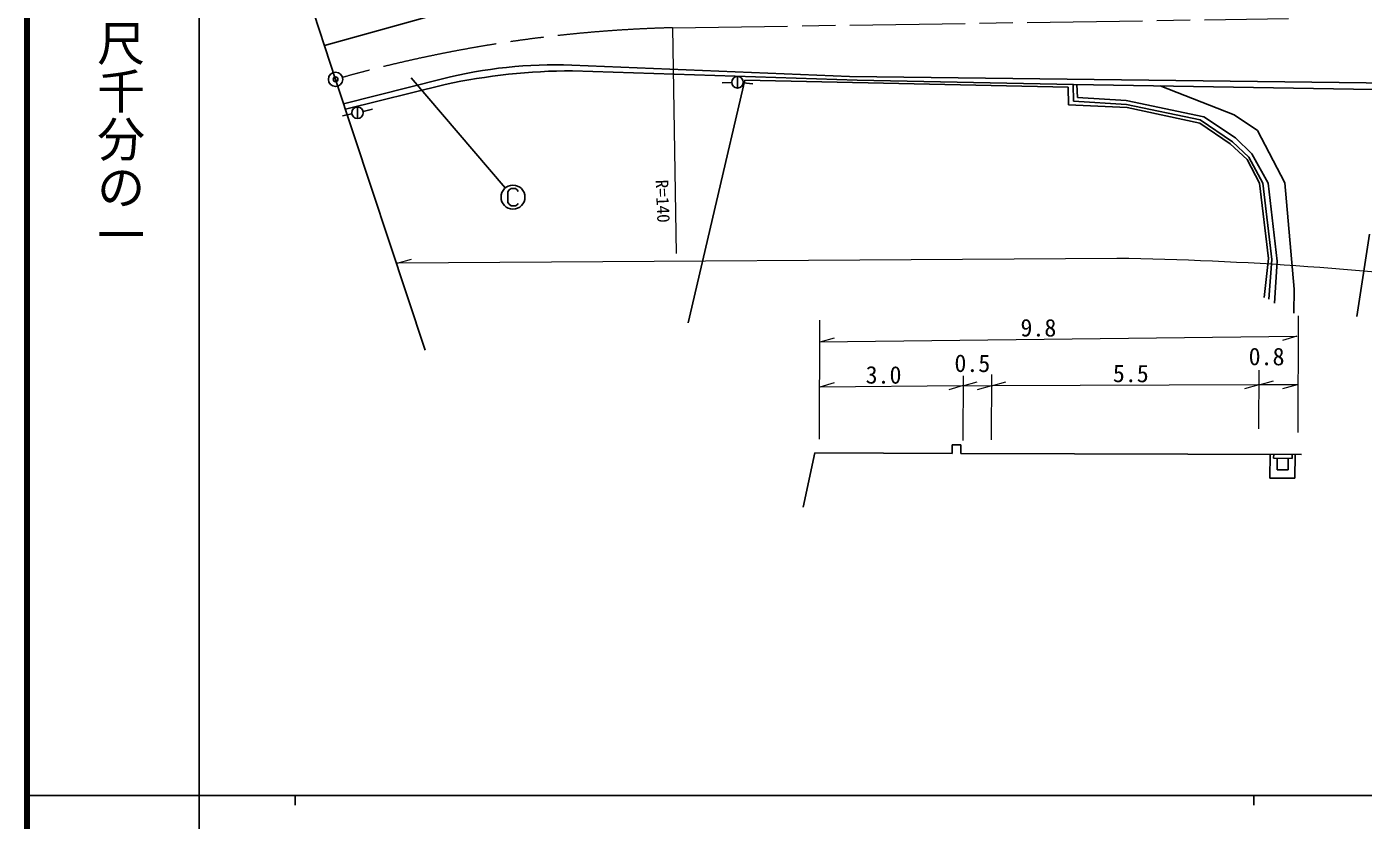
# Model space of a CAD drawing. Units: millimetres, scale not verified. Extents: x 40000 to 680000, y 20000 to 380000.
# Drawn here: x 40000 to 179404, y 202409 to 285210 of the extents above; entities that cross this region are included whole.
import ezdxf
from ezdxf.enums import TextEntityAlignment as Align

# ---------------------------------------------------------------- set-up
doc = ezdxf.new("R2010")
doc.units = ezdxf.units.MM
doc.header["$LTSCALE"] = 1000
doc.header["$PDMODE"] = 32
doc.header["$PDSIZE"] = 500
doc.linetypes.add('CHAIN', pattern=[18.5, 12, -1.5, 3.5, -1.5])
for name, color, linetype, lineweight in [('M-BGD', 7, 'Continuous', 25), ('M-BGD-EXST', 7, 'Continuous', 25), ('M-BMK', 2, 'CHAIN', 13), ('M-BMK-OTRS', 5, 'Continuous', 25), ('M-BMK-SRVR', 3, 'Continuous', 25), ('M-STR-HTXT', 7, 'Continuous', 13), ('M-STR-STRC', 7, 'Continuous', 25), ('M-TTL', 2, 'Continuous', 140), ('M-TTL-BAND', 7, 'Continuous', 25)]:
    doc.layers.add(name, color=color, linetype=linetype, lineweight=lineweight)
doc.layers.add('M-OTRS', color=6, linetype='Continuous')
doc.styles.add('@ＭＳ ゴシック', font='')
doc.styles.add('ＭＳ ゴシック', font='')
doc.styles.get('@ＭＳ ゴシック').set_extended_font_data('@MS Gothic')
doc.styles.get('ＭＳ ゴシック').set_extended_font_data('MS Gothic')

msp = doc.modelspace()

# ---------------------------------------------------------------- linework, layer by layer
at = {"layer": 'M-BGD'}
for p, q in [((125805, 280028), (96850, 281199)), ((96916, 280618), (126601, 279650)), ((73053, 277179), (83358, 279779)), ((73242, 276607), (83639, 279182)), ((114895, 279624), (108987, 254311)), ((113535, 279394), (112536, 279364)), ((114135, 280012), (114135, 278812)), ((114731, 279348), (115726, 279240)), ((148636, 278901), (114895, 279624)), ((209745, 279007), (125805, 280028)), ((126601, 279650), (149192, 279192)), ((148670, 277057), (148636, 278901)), ((149130, 279193), (149186, 277430)), ((149192, 279192), (197150, 278386)), ((149595, 277837), (149538, 279186)), ((149186, 277430), (154708, 277101)), ((154687, 277498), (149595, 277837)), ((162778, 275811), (154687, 277498)), ((73910, 276116), (72931, 275912)), ((74498, 276838), (74498, 275638)), ((75080, 276381), (76051, 276621)), ((154788, 276765), (148670, 277057)), ((154708, 277101), (162391, 275478)), ((162353, 275135), (154788, 276765)), ((165524, 273007), (162353, 275135)), ((162391, 275478), (165759, 273190)), ((166066, 273605), (162778, 275811)), ((167783, 271947), (166066, 273605)), ((167284, 271356), (165524, 273007)), ((165759, 273190), (167481, 271585)), ((169469, 268898), (167783, 271947)), ((168571, 268881), (167284, 271356)), ((167481, 271585), (168916, 268882)), ((169529, 261034), (168571, 268881)), ((168916, 268882), (169868, 260929)), ((170411, 260744), (169469, 268898)), ((169085, 256956), (169529, 261034)), ((169868, 260929), (169542, 256772)), ((170147, 256352), (170411, 260744)), ((136539, 240696), (136542, 241588)), ((136542, 241588), (137424, 241586)), ((137424, 241586), (137422, 240694)), ((120973, 235072), (122215, 240738)), ((122215, 240738), (136539, 240696)), ((137422, 240694), (172962, 240590)), ((169683, 240600), (169675, 238106)), ((170058, 240176), (170059, 240599)), ((172003, 240170), (170058, 240176)), ((170431, 238982), (170434, 240175)), ((171561, 238979), (171564, 240171)), ((172005, 240593), (172003, 240170)), ((172287, 240592), (172280, 238098)), ((171561, 238979), (170431, 238982)), ((169675, 238106), (172280, 238098))]:
    msp.add_line(p, q, dxfattribs=at)
for centre in [(114135, 279412), (74498, 276238)]:
    msp.add_circle(centre, 600, dxfattribs=at)
for centre, radius, start, end in [((95097, 233069), 48162, 87.91406, 104.10693), ((97148, 216382), 64236, 90.20679, 102.14014)]:
    msp.add_arc(centre, radius, start, end, dxfattribs=at)
at = {"layer": 'M-BGD-EXST'}
for p, q in [((80093, 279889), (89915, 268388)), ((90318, 268179), (90168, 267979)), ((90168, 267979), (90168, 266879)), ((90518, 268329), (90318, 268179)), ((90968, 268329), (90518, 268329)), ((91168, 268179), (90968, 268329)), ((91268, 268029), (91168, 268179)), ((90168, 266879), (90318, 266679)), ((90318, 266679), (90518, 266529)), ((90518, 266529), (90968, 266529)), ((90968, 266529), (91168, 266629)), ((91168, 266629), (91268, 266779))]:
    msp.add_line(p, q, dxfattribs=at)
msp.add_circle((90718, 267429), 1250, dxfattribs=at)
at = {"layer": 'M-BMK'}
msp.add_line((107368, 285103), (171605, 286067), dxfattribs=at)
msp.add_arc((111040, 143716), 141435, 91.4873, 105.62891, dxfattribs=at)
at = {"layer": 'M-BMK-OTRS'}
for p, q in [((72214, 279718), (66764, 296349)), ((81551, 251450), (72214, 279718))]:
    msp.add_line(p, q, dxfattribs=at)
at = {"layer": 'M-BMK-SRVR'}
for radius in [750, 30]:
    msp.add_circle((72214, 279718), radius, dxfattribs=at)
at = {"layer": 'M-OTRS'}
msp.add_point((72214, 279718), dxfattribs=at)
at = {"layer": 'M-STR-HTXT'}
for p, q in [((107364, 285103), (107727, 261542)), ((153716, 261034), (78631, 260525)), ((78631, 260525), (80128, 260955)), ((122672, 242169), (122708, 254579)), ((172617, 255036), (172582, 242855)), ((122702, 252325), (172461, 252912)), ((122760, 252314), (124255, 252752)), ((172461, 252912), (170966, 252474)), ((137636, 247757), (139139, 248169)), ((137687, 242048), (137706, 248790)), ((140618, 248935), (140598, 242116)), ((140621, 247740), (142119, 248166)), ((168523, 243250), (168541, 249378)), ((168536, 247852), (170037, 248267)), ((122688, 247647), (137675, 247769)), ((122746, 247647), (124243, 248079)), ((137675, 247769), (136179, 247337)), ((137675, 247769), (140621, 247740)), ((140621, 247740), (139117, 247335)), ((168392, 247852), (140637, 247739)), ((168526, 247843), (167027, 247417)), ((172496, 247840), (168392, 247852)), ((172496, 247840), (170995, 247425))]:
    msp.add_line(p, q, dxfattribs=at)
msp.add_arc((147910, -103921), 365002, 82.82983, 89.08862, dxfattribs=at)
at = {"layer": 'M-STR-STRC'}
for p, q in [((71053, 283263), (82323, 286378)), ((165925, 276006), (158207, 279040)), ((168377, 274387), (165925, 276006)), ((171224, 268926), (168377, 274387)), ((172212, 257823), (171224, 268926)), ((180065, 263571), (178746, 254967)), ((172165, 255313), (172212, 257823))]:
    msp.add_line(p, q, dxfattribs=at)
at = {"layer": 'M-TTL'}
msp.add_line((40000, 380000), (40000, 20000), dxfattribs=at)
at = {"layer": 'M-TTL-BAND'}
for p, q in [((58000, 370000), (58000, 20000)), ((40000, 205000), (579000, 205000)), ((68000, 205000), (68000, 204000)), ((168000, 205000), (168000, 204000))]:
    msp.add_line(p, q, dxfattribs=at)

# ---------------------------------------------------------------- texts
at = {"layer": 'M-STR-HTXT', "style": 'ＭＳ ゴシック'}
for s, height, rotation, p in [('R=140', 1320, 272.5, (105192, 269203)), ('9.8', 1833, 359.8, (143645, 252343)), ('0.5', 1833, 359.8, (136756, 248639)), ('0.8', 1833, 359.8, (167445, 249343)), ('3.0', 1833, 359.8, (127494, 247425)), ('5.5', 1833, 359.8, (153281, 247574))]:
    msp.add_text(s, height=height, rotation=rotation, dxfattribs=at).set_placement(p, align=Align.BOTTOM_LEFT)
at = {"layer": 'M-TTL-BAND', "style": '@ＭＳ ゴシック'}
msp.add_text('縮尺千分の一', height=3666, rotation=270, dxfattribs=at).set_placement((49777, 261030), align=Align.MIDDLE_RIGHT)

doc.saveas('drawing.dxf')
